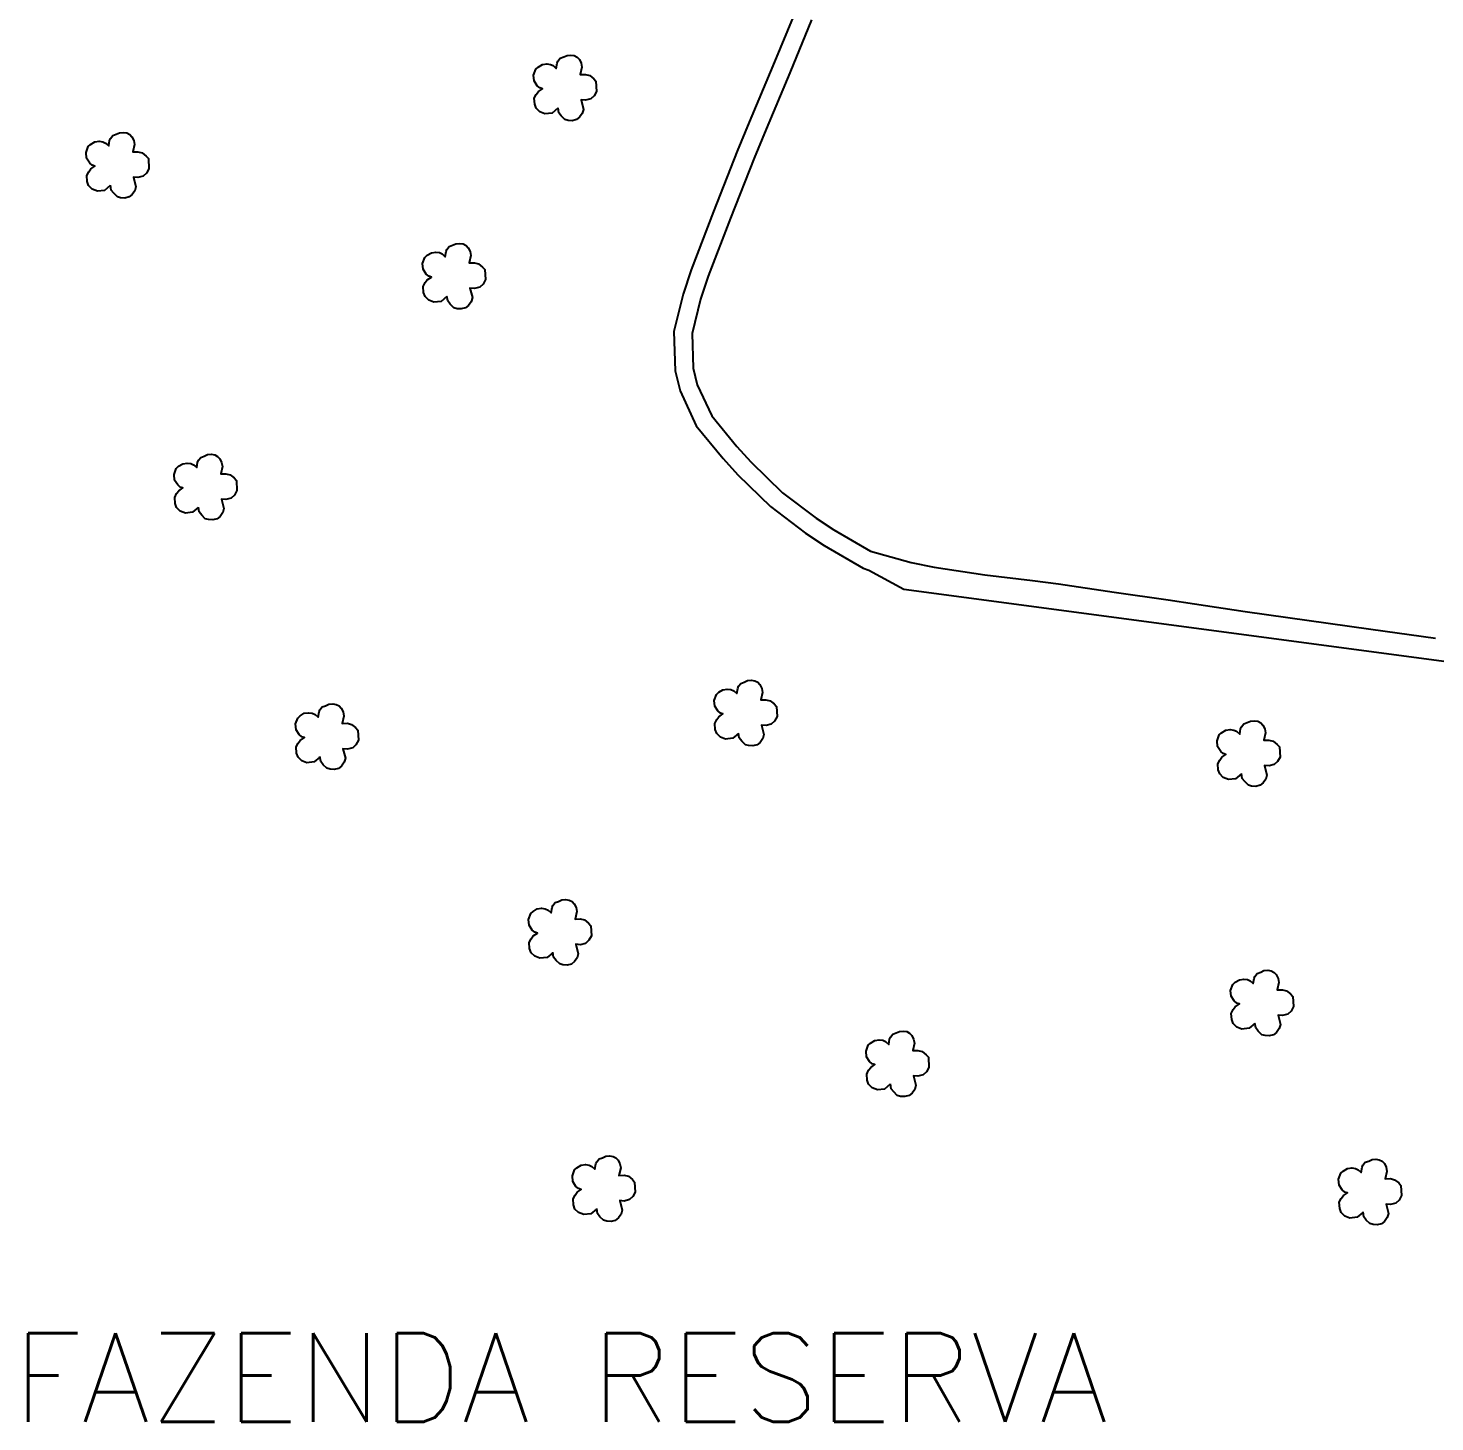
# Model space of a CAD drawing. Extents: x 742777 to 745927, y 7824687 to 7829142.
# Drawn here: x 744557.6 to 744866.8, y 7826436.4 to 7826742.9 of the extents above; entities that cross this region are included whole.
import ezdxf

# ---------------------------------------------------------------- set-up
doc = ezdxf.new("R2010")
doc.units = 0
doc.header["$MEASUREMENT"] = 0
doc.linetypes.add('CONTINUO', pattern=[0])
for name, color, linetype in [('0114000982', 1, 'Continuous'), ('_SIMBOLO ARVORE', 118, 'Continuous'), ('TEXTO CONFRONTANTES', 7, 'Continuous')]:
    doc.layers.add(name, color=color, linetype=linetype)
doc.layers.add('0114000982028', color=5, linetype='Continuous', lineweight=25)
doc.styles.add('Simplex', font='simplex.shx')

msp = doc.modelspace()

# ---------------------------------------------------------------- linework, layer by layer
at = {"layer": '0114000982', "linetype": 'Continuous'}
msp.add_lwpolyline([(744726.13, 7826746.2), (744721.35, 7826734.56), (744716.13, 7826722.21), (744713.51, 7826715.79), (744708.31, 7826702.56), (744703.36, 7826689.71), (744701.58, 7826684.41), (744699.54, 7826676.14), (744699.85, 7826667.53), (744700.91, 7826663.13), (744704.49, 7826655.46), (744710.37, 7826648.23), (744713.64, 7826644.69), (744720.83, 7826637.69), (744728.53, 7826631.86), (744732.59, 7826629.15), (744741.19, 7826624.15), (744742.41, 7826623.66), (744750.08, 7826619.52), (745210.15, 7826558.2)], dxfattribs=at)
at = {"layer": '0114000982028', "elevation": 723.09}
msp.add_lwpolyline([(744729.84, 7826744.71), (744725.05, 7826733.02), (744719.83, 7826720.68), (744717.23, 7826714.3), (744712.04, 7826701.11), (744707.13, 7826688.36), (744705.43, 7826683.29), (744703.56, 7826675.73), (744703.84, 7826668.08), (744704.71, 7826664.46), (744707.91, 7826657.6), (744713.4, 7826650.85), (744716.51, 7826647.48), (744723.45, 7826640.73), (744730.85, 7826635.12), (744734.71, 7826632.55), (744742.76, 7826627.87), (744751.73, 7826625.39), (744756.76, 7826624.35), (744767.93, 7826622.67), (744778.4, 7826621.43), (744784.08, 7826620.68), (744796.32, 7826618.89), (744808.25, 7826617.17), (744814.01, 7826616.31), (744825.13, 7826614.6), (744852.79, 7826610.7), (744866.95, 7826608.77)], dxfattribs=at)
at = {"layer": '_SIMBOLO ARVORE', "linetype": 'CONTINUO'}
for points in [[(744674.06, 7826725.24, 0), (744672.81, 7826724.2, 0), (744671.23, 7826724.01, 0), (744670.1, 7826724.45, 0), (744669.3, 7826725.24, 0), (744668.97, 7826726.14, 0), (744668.88, 7826727.47, 0), (744669.31, 7826728.31, 0), (744669.77, 7826728.93, 0), (744670.68, 7826729.55, 0), (744670.1, 7826729.73, 0), (744669.53, 7826730.21, 0), (744668.86, 7826731.27, 0), (744668.73, 7826732.53, 0), (744669.22, 7826733.84, 0), (744669.73, 7826734.32, 0), (744670.66, 7826734.88, 0), (744671.64, 7826735.01, 0), (744672.42, 7826734.9, 0), (744673.03, 7826734.62, 0), (744673.71, 7826734.01, 0), (744673.91, 7826735.17, 0), (744674.09, 7826735.63, 0), (744674.59, 7826736.27, 0), (744675.34, 7826736.54, 0), (744676.08, 7826736.87, 0), (744676.9, 7826736.95, 0), (744677.68, 7826736.83, 0), (744678.32, 7826736.5, 0), (744678.79, 7826735.99, 0), (744679.2, 7826735.17, 0), (744679.36, 7826734.27, 0), (744678.99, 7826732.65, 0), (744680.12, 7826732.67, 0), (744681.06, 7826732.45, 0), (744681.94, 7826731.75, 0), (744682.43, 7826731.19, 0), (744682.56, 7826728.96, 0), (744682.02, 7826727.97, 0), (744681.29, 7826727.3, 0), (744680.15, 7826727, 0), (744679.15, 7826727.09, 0), (744679.69, 7826725.01, 0), (744679.44, 7826724.13, 0), (744678.84, 7826723.28, 0), (744678.18, 7826722.75, 0), (744677.24, 7826722.52, 0), (744676.31, 7826722.58, 0), (744675.61, 7826722.78, 0), (744674.81, 7826723.56, 0), (744674.26, 7826724.27, 0), (744674.1, 7826725.35, 0)], [(744575.68, 7826708.24, 0), (744574.43, 7826707.19, 0), (744572.85, 7826707.01, 0), (744571.72, 7826707.45, 0), (744570.92, 7826708.24, 0), (744570.59, 7826709.14, 0), (744570.5, 7826710.47, 0), (744570.93, 7826711.31, 0), (744571.39, 7826711.93, 0), (744572.3, 7826712.55, 0), (744571.72, 7826712.73, 0), (744571.15, 7826713.2, 0), (744570.48, 7826714.26, 0), (744570.36, 7826715.53, 0), (744570.84, 7826716.84, 0), (744571.35, 7826717.31, 0), (744572.28, 7826717.88, 0), (744573.26, 7826718.01, 0), (744574.04, 7826717.9, 0), (744574.65, 7826717.61, 0), (744575.33, 7826717.01, 0), (744575.53, 7826718.16, 0), (744575.71, 7826718.63, 0), (744576.21, 7826719.27, 0), (744576.96, 7826719.54, 0), (744577.7, 7826719.87, 0), (744578.52, 7826719.94, 0), (744579.3, 7826719.83, 0), (744579.94, 7826719.5, 0), (744580.41, 7826718.99, 0), (744580.82, 7826718.17, 0), (744580.99, 7826717.27, 0), (744580.61, 7826715.65, 0), (744581.74, 7826715.67, 0), (744582.68, 7826715.44, 0), (744583.56, 7826714.74, 0), (744584.05, 7826714.18, 0), (744584.18, 7826711.96, 0), (744583.64, 7826710.97, 0), (744582.91, 7826710.3, 0), (744581.77, 7826710, 0), (744580.77, 7826710.09, 0), (744581.31, 7826708.01, 0), (744581.06, 7826707.12, 0), (744580.46, 7826706.28, 0), (744579.8, 7826705.75, 0), (744578.86, 7826705.52, 0), (744577.93, 7826705.58, 0), (744577.23, 7826705.78, 0), (744576.43, 7826706.56, 0), (744575.89, 7826707.27, 0), (744575.72, 7826708.35, 0)], [(744649.65, 7826683.84, 0), (744648.4, 7826682.8, 0), (744646.82, 7826682.62, 0), (744645.69, 7826683.05, 0), (744644.89, 7826683.84, 0), (744644.56, 7826684.74, 0), (744644.47, 7826686.07, 0), (744644.9, 7826686.91, 0), (744645.36, 7826687.53, 0), (744646.27, 7826688.15, 0), (744645.69, 7826688.34, 0), (744645.12, 7826688.81, 0), (744644.45, 7826689.87, 0), (744644.32, 7826691.13, 0), (744644.81, 7826692.45, 0), (744645.32, 7826692.92, 0), (744646.25, 7826693.49, 0), (744647.23, 7826693.62, 0), (744648.01, 7826693.51, 0), (744648.62, 7826693.22, 0), (744649.3, 7826692.62, 0), (744649.5, 7826693.77, 0), (744649.68, 7826694.23, 0), (744650.18, 7826694.87, 0), (744650.93, 7826695.15, 0), (744651.67, 7826695.47, 0), (744652.49, 7826695.55, 0), (744653.27, 7826695.44, 0), (744653.91, 7826695.1, 0), (744654.38, 7826694.59, 0), (744654.79, 7826693.78, 0), (744654.95, 7826692.87, 0), (744654.58, 7826691.26, 0), (744655.71, 7826691.27, 0), (744656.65, 7826691.05, 0), (744657.53, 7826690.35, 0), (744658.02, 7826689.79, 0), (744658.15, 7826687.57, 0), (744657.61, 7826686.57, 0), (744656.88, 7826685.91, 0), (744655.74, 7826685.6, 0), (744654.74, 7826685.69, 0), (744655.28, 7826683.61, 0), (744655.03, 7826682.73, 0), (744654.43, 7826681.88, 0), (744653.77, 7826681.36, 0), (744652.83, 7826681.13, 0), (744651.9, 7826681.18, 0), (744651.2, 7826681.38, 0), (744650.4, 7826682.17, 0), (744649.86, 7826682.88, 0), (744649.69, 7826683.95, 0)], [(744595.02, 7826637.46, 0), (744593.77, 7826636.42, 0), (744592.19, 7826636.24, 0), (744591.06, 7826636.67, 0), (744590.26, 7826637.46, 0), (744589.93, 7826638.36, 0), (744589.84, 7826639.69, 0), (744590.27, 7826640.53, 0), (744590.73, 7826641.15, 0), (744591.64, 7826641.77, 0), (744591.06, 7826641.96, 0), (744590.49, 7826642.43, 0), (744589.81, 7826643.49, 0), (744589.69, 7826644.75, 0), (744590.18, 7826646.07, 0), (744590.69, 7826646.54, 0), (744591.62, 7826647.11, 0), (744592.59, 7826647.24, 0), (744593.38, 7826647.13, 0), (744593.99, 7826646.84, 0), (744594.67, 7826646.24, 0), (744594.87, 7826647.39, 0), (744595.04, 7826647.85, 0), (744595.55, 7826648.49, 0), (744596.3, 7826648.77, 0), (744597.04, 7826649.09, 0), (744597.86, 7826649.17, 0), (744598.64, 7826649.06, 0), (744599.28, 7826648.72, 0), (744599.75, 7826648.21, 0), (744600.16, 7826647.4, 0), (744600.32, 7826646.49, 0), (744599.95, 7826644.88, 0), (744601.08, 7826644.89, 0), (744602.02, 7826644.67, 0), (744602.9, 7826643.97, 0), (744603.39, 7826643.41, 0), (744603.52, 7826641.19, 0), (744602.98, 7826640.19, 0), (744602.25, 7826639.53, 0), (744601.11, 7826639.22, 0), (744600.11, 7826639.31, 0), (744600.64, 7826637.23, 0), (744600.4, 7826636.35, 0), (744599.8, 7826635.5, 0), (744599.14, 7826634.98, 0), (744598.2, 7826634.75, 0), (744597.27, 7826634.8, 0), (744596.57, 7826635, 0), (744595.77, 7826635.79, 0), (744595.22, 7826636.5, 0), (744595.06, 7826637.57, 0)], [(744713.74, 7826587.78, 0), (744712.49, 7826586.73, 0), (744710.91, 7826586.55, 0), (744709.78, 7826586.99, 0), (744708.98, 7826587.78, 0), (744708.65, 7826588.68, 0), (744708.56, 7826590.01, 0), (744708.99, 7826590.85, 0), (744709.45, 7826591.47, 0), (744710.36, 7826592.09, 0), (744709.78, 7826592.27, 0), (744709.21, 7826592.75, 0), (744708.53, 7826593.81, 0), (744708.41, 7826595.07, 0), (744708.9, 7826596.38, 0), (744709.41, 7826596.85, 0), (744710.34, 7826597.42, 0), (744711.31, 7826597.55, 0), (744712.1, 7826597.44, 0), (744712.71, 7826597.16, 0), (744713.39, 7826596.55, 0), (744713.59, 7826597.71, 0), (744713.76, 7826598.17, 0), (744714.27, 7826598.81, 0), (744715.02, 7826599.08, 0), (744715.76, 7826599.41, 0), (744716.58, 7826599.48, 0), (744717.36, 7826599.37, 0), (744718, 7826599.04, 0), (744718.47, 7826598.53, 0), (744718.88, 7826597.71, 0), (744719.04, 7826596.81, 0), (744718.67, 7826595.19, 0), (744719.8, 7826595.21, 0), (744720.74, 7826594.98, 0), (744721.62, 7826594.29, 0), (744722.11, 7826593.73, 0), (744722.24, 7826591.5, 0), (744721.69, 7826590.51, 0), (744720.97, 7826589.84, 0), (744719.83, 7826589.54, 0), (744718.83, 7826589.63, 0), (744719.36, 7826587.55, 0), (744719.12, 7826586.66, 0), (744718.52, 7826585.82, 0), (744717.86, 7826585.29, 0), (744716.92, 7826585.06, 0), (744715.99, 7826585.12, 0), (744715.29, 7826585.32, 0), (744714.49, 7826586.1, 0), (744713.94, 7826586.81, 0), (744713.78, 7826587.89, 0)], [(744621.73, 7826582.59, 0), (744620.48, 7826581.54, 0), (744618.9, 7826581.36, 0), (744617.77, 7826581.8, 0), (744616.97, 7826582.59, 0), (744616.64, 7826583.49, 0), (744616.55, 7826584.82, 0), (744616.98, 7826585.66, 0), (744617.44, 7826586.28, 0), (744618.35, 7826586.9, 0), (744617.77, 7826587.08, 0), (744617.2, 7826587.56, 0), (744616.53, 7826588.62, 0), (744616.4, 7826589.88, 0), (744616.89, 7826591.19, 0), (744617.4, 7826591.66, 0), (744618.33, 7826592.23, 0), (744619.31, 7826592.36, 0), (744620.09, 7826592.25, 0), (744620.7, 7826591.97, 0), (744621.38, 7826591.36, 0), (744621.58, 7826592.52, 0), (744621.76, 7826592.98, 0), (744622.26, 7826593.62, 0), (744623.01, 7826593.89, 0), (744623.75, 7826594.22, 0), (744624.57, 7826594.29, 0), (744625.35, 7826594.18, 0), (744625.99, 7826593.85, 0), (744626.46, 7826593.34, 0), (744626.87, 7826592.52, 0), (744627.04, 7826591.62, 0), (744626.66, 7826590, 0), (744627.79, 7826590.02, 0), (744628.73, 7826589.79, 0), (744629.61, 7826589.09, 0), (744630.1, 7826588.54, 0), (744630.23, 7826586.31, 0), (744629.69, 7826585.32, 0), (744628.96, 7826584.65, 0), (744627.82, 7826584.35, 0), (744626.82, 7826584.44, 0), (744627.36, 7826582.36, 0), (744627.11, 7826581.47, 0), (744626.51, 7826580.63, 0), (744625.85, 7826580.1, 0), (744624.91, 7826579.87, 0), (744623.98, 7826579.93, 0), (744623.28, 7826580.13, 0), (744622.48, 7826580.91, 0), (744621.94, 7826581.62, 0), (744621.77, 7826582.7, 0)], [(744824.3, 7826578.88, 0), (744823.05, 7826577.84, 0), (744821.47, 7826577.65, 0), (744820.34, 7826578.09, 0), (744819.54, 7826578.88, 0), (744819.21, 7826579.78, 0), (744819.12, 7826581.11, 0), (744819.55, 7826581.95, 0), (744820, 7826582.57, 0), (744820.92, 7826583.19, 0), (744820.34, 7826583.38, 0), (744819.76, 7826583.85, 0), (744819.09, 7826584.91, 0), (744818.97, 7826586.17, 0), (744819.46, 7826587.48, 0), (744819.97, 7826587.96, 0), (744820.9, 7826588.52, 0), (744821.87, 7826588.65, 0), (744822.65, 7826588.54, 0), (744823.27, 7826588.26, 0), (744823.95, 7826587.65, 0), (744824.15, 7826588.81, 0), (744824.32, 7826589.27, 0), (744824.83, 7826589.91, 0), (744825.58, 7826590.18, 0), (744826.31, 7826590.51, 0), (744827.14, 7826590.59, 0), (744827.92, 7826590.47, 0), (744828.55, 7826590.14, 0), (744829.03, 7826589.63, 0), (744829.44, 7826588.82, 0), (744829.6, 7826587.91, 0), (744829.23, 7826586.29, 0), (744830.36, 7826586.31, 0), (744831.29, 7826586.09, 0), (744832.18, 7826585.39, 0), (744832.66, 7826584.83, 0), (744832.8, 7826582.6, 0), (744832.25, 7826581.61, 0), (744831.53, 7826580.94, 0), (744830.39, 7826580.64, 0), (744829.39, 7826580.73, 0), (744829.92, 7826578.65, 0), (744829.68, 7826577.77, 0), (744829.08, 7826576.92, 0), (744828.42, 7826576.39, 0), (744827.48, 7826576.16, 0), (744826.54, 7826576.22, 0), (744825.85, 7826576.42, 0), (744825.05, 7826577.2, 0), (744824.5, 7826577.91, 0), (744824.33, 7826578.99, 0)], [(744672.93, 7826539.58, 0), (744671.68, 7826538.53, 0), (744670.1, 7826538.35, 0), (744668.97, 7826538.79, 0), (744668.17, 7826539.58, 0), (744667.84, 7826540.48, 0), (744667.75, 7826541.81, 0), (744668.18, 7826542.65, 0), (744668.64, 7826543.27, 0), (744669.55, 7826543.89, 0), (744668.97, 7826544.07, 0), (744668.4, 7826544.55, 0), (744667.72, 7826545.61, 0), (744667.6, 7826546.87, 0), (744668.09, 7826548.18, 0), (744668.6, 7826548.65, 0), (744669.53, 7826549.22, 0), (744670.5, 7826549.35, 0), (744671.29, 7826549.24, 0), (744671.9, 7826548.96, 0), (744672.58, 7826548.35, 0), (744672.78, 7826549.51, 0), (744672.95, 7826549.97, 0), (744673.46, 7826550.61, 0), (744674.21, 7826550.88, 0), (744674.95, 7826551.21, 0), (744675.77, 7826551.28, 0), (744676.55, 7826551.17, 0), (744677.19, 7826550.84, 0), (744677.66, 7826550.33, 0), (744678.07, 7826549.51, 0), (744678.23, 7826548.61, 0), (744677.86, 7826546.99, 0), (744678.99, 7826547.01, 0), (744679.93, 7826546.78, 0), (744680.81, 7826546.08, 0), (744681.3, 7826545.53, 0), (744681.43, 7826543.3, 0), (744680.88, 7826542.31, 0), (744680.16, 7826541.64, 0), (744679.02, 7826541.34, 0), (744678.02, 7826541.43, 0), (744678.55, 7826539.35, 0), (744678.31, 7826538.46, 0), (744677.71, 7826537.62, 0), (744677.05, 7826537.09, 0), (744676.11, 7826536.86, 0), (744675.18, 7826536.92, 0), (744674.48, 7826537.12, 0), (744673.68, 7826537.9, 0), (744673.13, 7826538.61, 0), (744672.97, 7826539.69, 0)], [(744827.26, 7826524.01, 0), (744826.02, 7826522.96, 0), (744824.43, 7826522.78, 0), (744823.31, 7826523.22, 0), (744822.51, 7826524, 0), (744822.18, 7826524.9, 0), (744822.09, 7826526.24, 0), (744822.52, 7826527.08, 0), (744822.97, 7826527.7, 0), (744823.88, 7826528.32, 0), (744823.3, 7826528.5, 0), (744822.73, 7826528.97, 0), (744822.06, 7826530.03, 0), (744821.94, 7826531.3, 0), (744822.42, 7826532.61, 0), (744822.93, 7826533.08, 0), (744823.86, 7826533.65, 0), (744824.84, 7826533.78, 0), (744825.62, 7826533.67, 0), (744826.24, 7826533.38, 0), (744826.91, 7826532.78, 0), (744827.12, 7826533.93, 0), (744827.29, 7826534.39, 0), (744827.79, 7826535.03, 0), (744828.55, 7826535.31, 0), (744829.28, 7826535.64, 0), (744830.11, 7826535.71, 0), (744830.89, 7826535.6, 0), (744831.52, 7826535.26, 0), (744831.99, 7826534.76, 0), (744832.41, 7826533.94, 0), (744832.57, 7826533.03, 0), (744832.19, 7826531.42, 0), (744833.32, 7826531.44, 0), (744834.26, 7826531.21, 0), (744835.14, 7826530.51, 0), (744835.63, 7826529.95, 0), (744835.77, 7826527.73, 0), (744835.22, 7826526.73, 0), (744834.5, 7826526.07, 0), (744833.36, 7826525.77, 0), (744832.36, 7826525.85, 0), (744832.89, 7826523.78, 0), (744832.65, 7826522.89, 0), (744832.04, 7826522.05, 0), (744831.38, 7826521.52, 0), (744830.44, 7826521.29, 0), (744829.51, 7826521.35, 0), (744828.81, 7826521.54, 0), (744828.01, 7826522.33, 0), (744827.47, 7826523.04, 0), (744827.3, 7826524.11, 0)], [(744747.13, 7826510.66, 0), (744745.88, 7826509.61, 0), (744744.3, 7826509.43, 0), (744743.17, 7826509.87, 0), (744742.37, 7826510.66, 0), (744742.04, 7826511.56, 0), (744741.95, 7826512.89, 0), (744742.38, 7826513.73, 0), (744742.84, 7826514.35, 0), (744743.75, 7826514.97, 0), (744743.17, 7826515.15, 0), (744742.6, 7826515.63, 0), (744741.92, 7826516.69, 0), (744741.8, 7826517.95, 0), (744742.29, 7826519.26, 0), (744742.8, 7826519.73, 0), (744743.73, 7826520.3, 0), (744744.7, 7826520.43, 0), (744745.48, 7826520.32, 0), (744746.1, 7826520.04, 0), (744746.78, 7826519.43, 0), (744746.98, 7826520.59, 0), (744747.15, 7826521.05, 0), (744747.66, 7826521.69, 0), (744748.41, 7826521.96, 0), (744749.15, 7826522.29, 0), (744749.97, 7826522.36, 0), (744750.75, 7826522.25, 0), (744751.39, 7826521.92, 0), (744751.86, 7826521.41, 0), (744752.27, 7826520.59, 0), (744752.43, 7826519.69, 0), (744752.06, 7826518.07, 0), (744753.19, 7826518.09, 0), (744754.13, 7826517.86, 0), (744755.01, 7826517.16, 0), (744755.5, 7826516.61, 0), (744755.63, 7826514.38, 0), (744755.08, 7826513.39, 0), (744754.36, 7826512.72, 0), (744753.22, 7826512.42, 0), (744752.22, 7826512.51, 0), (744752.75, 7826510.43, 0), (744752.51, 7826509.54, 0), (744751.91, 7826508.7, 0), (744751.25, 7826508.17, 0), (744750.31, 7826507.94, 0), (744749.38, 7826508, 0), (744748.68, 7826508.2, 0), (744747.88, 7826508.98, 0), (744747.33, 7826509.69, 0), (744747.17, 7826510.77, 0)], [(744682.57, 7826483.22, 0), (744681.33, 7826482.18, 0), (744679.75, 7826481.99, 0), (744678.62, 7826482.43, 0), (744677.82, 7826483.22, 0), (744677.49, 7826484.12, 0), (744677.4, 7826485.45, 0), (744677.83, 7826486.29, 0), (744678.28, 7826486.91, 0), (744679.19, 7826487.53, 0), (744678.61, 7826487.72, 0), (744678.04, 7826488.19, 0), (744677.37, 7826489.25, 0), (744677.25, 7826490.51, 0), (744677.73, 7826491.82, 0), (744678.24, 7826492.3, 0), (744679.17, 7826492.86, 0), (744680.15, 7826492.99, 0), (744680.93, 7826492.88, 0), (744681.55, 7826492.6, 0), (744682.22, 7826491.99, 0), (744682.43, 7826493.15, 0), (744682.6, 7826493.61, 0), (744683.11, 7826494.25, 0), (744683.86, 7826494.52, 0), (744684.59, 7826494.85, 0), (744685.42, 7826494.93, 0), (744686.2, 7826494.81, 0), (744686.83, 7826494.48, 0), (744687.3, 7826493.97, 0), (744687.72, 7826493.16, 0), (744687.88, 7826492.25, 0), (744687.5, 7826490.63, 0), (744688.64, 7826490.65, 0), (744689.57, 7826490.43, 0), (744690.45, 7826489.73, 0), (744690.94, 7826489.17, 0), (744691.08, 7826486.94, 0), (744690.53, 7826485.95, 0), (744689.81, 7826485.29, 0), (744688.67, 7826484.98, 0), (744687.67, 7826485.07, 0), (744688.2, 7826482.99, 0), (744687.96, 7826482.11, 0), (744687.36, 7826481.26, 0), (744686.69, 7826480.73, 0), (744685.75, 7826480.5, 0), (744684.82, 7826480.56, 0), (744684.12, 7826480.76, 0), (744683.32, 7826481.54, 0), (744682.78, 7826482.25, 0), (744682.61, 7826483.33, 0)], [(744851.01, 7826482.48, 0), (744849.76, 7826481.43, 0), (744848.18, 7826481.25, 0), (744847.05, 7826481.69, 0), (744846.25, 7826482.48, 0), (744845.92, 7826483.38, 0), (744845.83, 7826484.71, 0), (744846.26, 7826485.55, 0), (744846.72, 7826486.17, 0), (744847.63, 7826486.79, 0), (744847.05, 7826486.97, 0), (744846.48, 7826487.45, 0), (744845.8, 7826488.51, 0), (744845.68, 7826489.77, 0), (744846.17, 7826491.08, 0), (744846.68, 7826491.55, 0), (744847.61, 7826492.12, 0), (744848.58, 7826492.25, 0), (744849.36, 7826492.14, 0), (744849.98, 7826491.86, 0), (744850.66, 7826491.25, 0), (744850.86, 7826492.41, 0), (744851.03, 7826492.87, 0), (744851.54, 7826493.51, 0), (744852.29, 7826493.78, 0), (744853.03, 7826494.11, 0), (744853.85, 7826494.18, 0), (744854.63, 7826494.07, 0), (744855.27, 7826493.74, 0), (744855.74, 7826493.23, 0), (744856.15, 7826492.41, 0), (744856.31, 7826491.51, 0), (744855.94, 7826489.89, 0), (744857.07, 7826489.91, 0), (744858, 7826489.68, 0), (744858.89, 7826488.99, 0), (744859.38, 7826488.43, 0), (744859.51, 7826486.2, 0), (744858.96, 7826485.21, 0), (744858.24, 7826484.54, 0), (744857.1, 7826484.24, 0), (744856.1, 7826484.33, 0), (744856.63, 7826482.25, 0), (744856.39, 7826481.36, 0), (744855.79, 7826480.52, 0), (744855.13, 7826479.99, 0), (744854.19, 7826479.76, 0), (744853.26, 7826479.82, 0), (744852.56, 7826480.02, 0), (744851.76, 7826480.8, 0), (744851.21, 7826481.51, 0), (744851.05, 7826482.59, 0)]]:
    msp.add_polyline3d(points, dxfattribs=at)

# ---------------------------------------------------------------- texts
at = {"layer": 'TEXTO CONFRONTANTES', "linetype": 'Continuous', "style": 'Simplex'}
msp.add_text('FAZENDA RESERVA', height=19.5, dxfattribs=at).set_placement((744554.28, 7826436.43))

doc.saveas('drawing.dxf')
